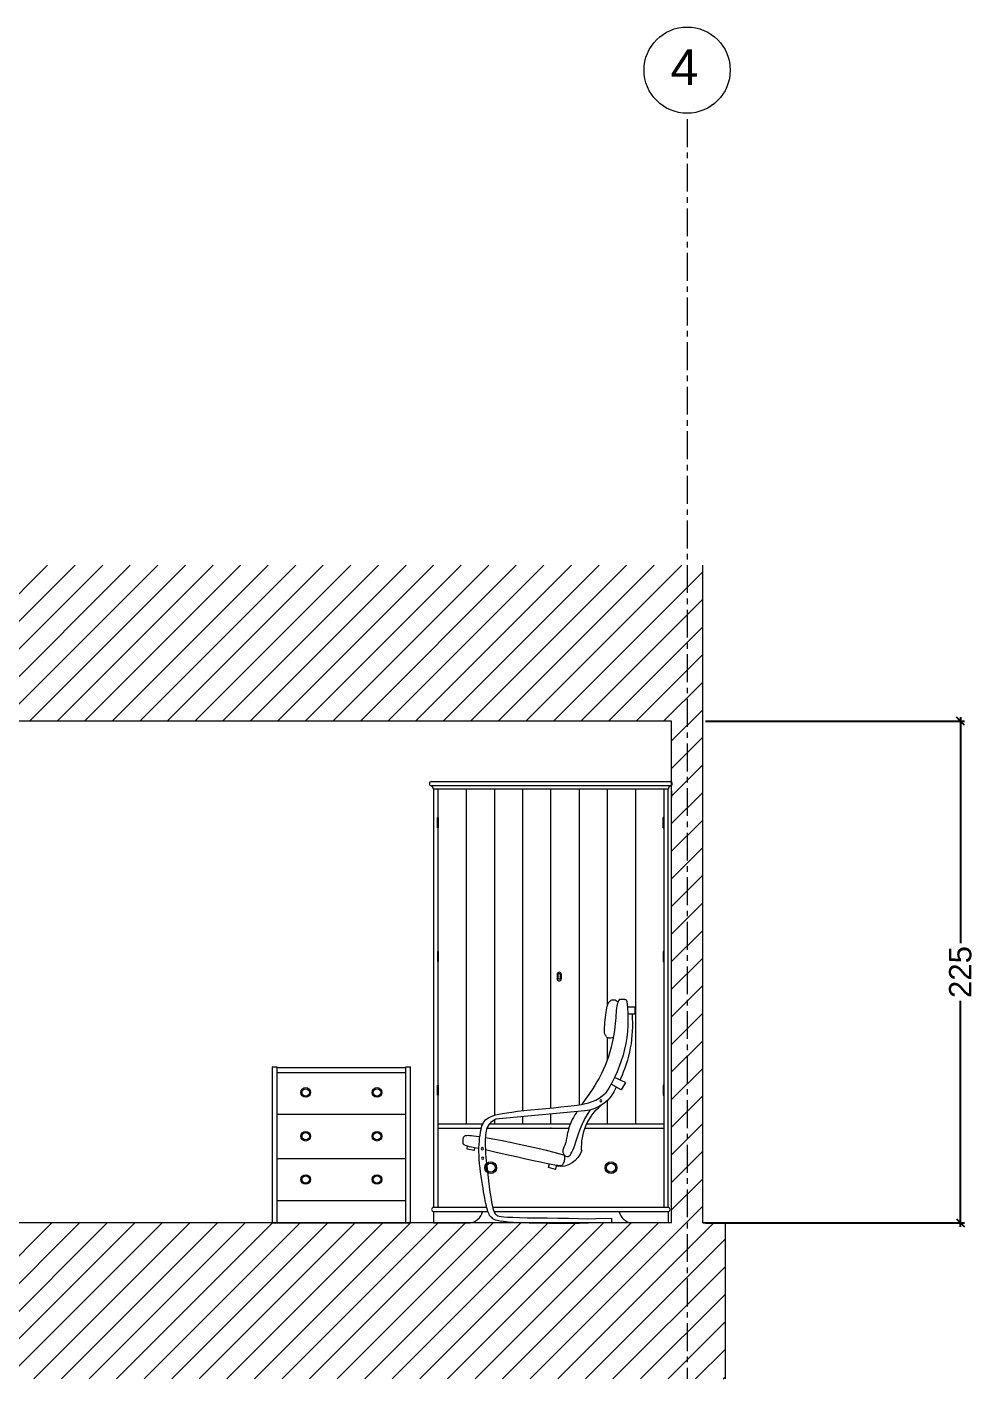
# Model space of a CAD drawing. Header units: centimetres. Extents: x 5667 to 17750, y 274 to 6203.
# Drawn here: x 11273 to 11699, y 5570 to 6176 of the extents above; entities that cross this region are included whole.
import ezdxf

# ---------------------------------------------------------------- set-up
doc = ezdxf.new("R2010")
doc.units = ezdxf.units.CM
doc.header["$MEASUREMENT"] = 0
doc.linetypes.add('CENTERX2', pattern=[4, 2.5, -0.5, 0.5, -0.5])
doc.layers.get('0').update_dxf_attribs({"lineweight": 18})
for name, color, linetype, lineweight in [('A-FURN', 8, 'Continuous', 9), ('A-WALL-FULL', 7, 'Continuous', 20), ('G-ANNO-DIM', 3, 'Continuous', 9)]:
    doc.layers.add(name, color=color, linetype=linetype, lineweight=lineweight)
doc.styles.add('ARIAL', font='arial.ttf')
doc.dimstyles.new('TICK_36', dxfattribs={"dimtxt": 10, "dimasz": 3.6, "dimexe": 1.8, "dimexo": 1.2, "dimgap": 1.8, "dimtad": 0, "dimdec": 0, "dimzin": 0, "dimdsep": 46, "dimtxsty": 'ARIAL', "dimblk": 'OBLIQUE', "dimcen": 1.8, "dimdle": 1.8, "dimclrd": 256, "dimclrt": 256, "dimadec": 0, "dimazin": 0, "dimtfac": 1, "dimtdec": 0, "dimtmove": 1, "dimatfit": 3, "dimldrblk": 'OPEN90', "dimfxl": 1, "dimtolj": 1, "dimtzin": 0, "dimarcsym": 0})

# ---------------------------------------------------------------- blocks, each defined once
blk = doc.blocks.new('A$C36166433')
for p, q in [((-29.03, 43.37), (-26.14, 44.76)), ((-29.03, 43.37), (-27.91, 41.41)), ((-27.91, 41.41), (-25.19, 42.93)), ((-22.84, 39.78), (-23.74, 40.51)), ((-21.97, 39.18), (-22.84, 39.78)), ((-21.09, 38.68), (-21.97, 39.18)), ((-20.16, 38.28), (-21.09, 38.68)), ((-19.15, 37.95), (-20.16, 38.28)), ((-18.02, 37.68), (-19.15, 37.95)), ((-16.74, 37.45), (-18.02, 37.68)), ((-15.27, 37.24), (-16.74, 37.45)), ((-13.59, 37.04), (-15.27, 37.24)), ((-11.74, 36.83), (-13.59, 37.04)), ((-9.77, 36.63), (-11.74, 36.83)), ((-7.74, 36.44), (-9.77, 36.63)), ((-5.71, 36.24), (-7.74, 36.44)), ((-3.72, 36.05), (-5.71, 36.24)), ((-18.15, 35.77), (5.67, 33.59)), ((-1.83, 35.86), (-3.72, 36.05)), ((-0.1, 35.67), (-1.83, 35.86)), ((1.43, 35.48), (-0.1, 35.67)), ((2.76, 35.3), (1.43, 35.48)), ((3.92, 35.1), (2.76, 35.3)), ((4.91, 34.91), (3.92, 35.1)), ((5.77, 34.7), (4.91, 34.91)), ((5.67, 33.59), (6.41, 33.11)), ((6.49, 34.47), (5.77, 34.7)), ((6.41, 33.11), (6.99, 32.64)), ((7.1, 34.23), (6.49, 34.47)), ((6.99, 32.64), (7.43, 32.2)), ((7.62, 33.97), (7.1, 34.23)), ((8.06, 33.69), (7.62, 33.97)), ((8.43, 33.38), (8.06, 33.69)), ((8.73, 33.03), (8.43, 33.38)), ((8.99, 32.65), (8.73, 33.03)), ((9.2, 32.22), (8.99, 32.65)), ((7.43, 32.2), (7.76, 31.76)), ((7.76, 31.76), (7.99, 31.32)), ((7.99, 31.32), (8.15, 30.87)), ((8.15, 30.87), (8.26, 30.4)), ((8.26, 30.4), (8.34, 29.9)), ((8.34, 29.9), (8.41, 29.37)), ((8.41, 29.37), (8.46, 28.78)), ((9.38, 31.75), (9.2, 32.22)), ((9.53, 31.22), (9.38, 31.75)), ((9.67, 30.63), (9.53, 31.22)), ((9.8, 29.98), (9.67, 30.63)), ((9.91, 29.27), (9.8, 29.98)), ((10.01, 28.51), (9.91, 29.27)), ((8.48, 25.56), (8.42, 24.46)), ((8.46, 28.78), (8.5, 28.12)), ((8.51, 26.53), (8.48, 25.56)), ((8.5, 28.12), (8.51, 27.37)), ((8.51, 27.37), (8.51, 26.53)), ((10.09, 27.68), (10.01, 28.51)), ((10.15, 26.8), (10.09, 27.68)), ((10.19, 25.87), (10.15, 26.8)), ((10.19, 24.88), (10.19, 25.87)), ((8.2, 21.81), (8.04, 20.28)), ((8.33, 23.21), (8.2, 21.81)), ((8.42, 24.46), (8.33, 23.21)), ((10.01, 21.66), (10.11, 22.77)), ((10.11, 22.77), (10.17, 23.85)), ((10.17, 23.85), (10.19, 24.88)), ((7.86, 18.69), (7.66, 17.08)), ((8.04, 20.28), (7.86, 18.69)), ((9.44, 17.18), (9.6, 18.28)), ((9.6, 18.28), (9.76, 19.4)), ((9.76, 19.4), (9.89, 20.54)), ((9.89, 20.54), (10.01, 21.66)), ((7.45, 15.51), (7.24, 14.02)), ((7.66, 17.08), (7.45, 15.51)), ((8.94, 14.16), (9.11, 15.11)), ((9.11, 15.11), (9.27, 16.12)), ((9.27, 16.12), (9.44, 17.18)), ((6.83, 11.48), (6.64, 10.53)), ((7.03, 12.66), (6.83, 11.48)), ((7.24, 14.02), (7.03, 12.66)), ((8.2, 10.39), (8.34, 11.02)), ((8.34, 11.02), (8.49, 11.71)), ((8.49, 11.71), (8.64, 12.46)), ((8.64, 12.46), (8.79, 13.28)), ((8.79, 13.28), (8.94, 14.16)), ((-0.62, 7.25), (-2.81, 7.2)), ((1.15, 7.31), (-0.62, 7.25)), ((2.52, 7.38), (1.15, 7.31)), ((3.55, 7.45), (2.52, 7.38)), ((4.29, 7.54), (3.55, 7.45)), ((4.81, 7.64), (4.29, 7.54)), ((5.15, 7.74), (4.81, 7.64)), ((5.38, 7.85), (5.15, 7.74)), ((5.54, 7.97), (5.38, 7.85)), ((5.69, 8.09), (5.54, 7.97)), ((5.84, 8.25), (5.69, 8.09)), ((5.99, 8.47), (5.84, 8.25)), ((6.14, 8.78), (5.99, 8.47)), ((6.3, 9.2), (6.14, 8.78)), ((6.46, 9.78), (6.3, 9.2)), ((6.64, 10.53), (6.46, 9.78)), ((6.7, 7.12), (6.94, 7.33)), ((6.94, 7.33), (7.14, 7.56)), ((7.14, 7.56), (7.33, 7.83)), ((7.33, 7.83), (7.49, 8.13)), ((7.49, 8.13), (7.64, 8.47)), ((7.64, 8.47), (7.78, 8.87)), ((7.78, 8.87), (7.92, 9.31)), ((7.92, 9.31), (8.06, 9.82)), ((8.06, 9.82), (8.2, 10.39)), ((-25.31, 7.07), (-25.31, 5.81)), ((-21.08, 7.01), (-25.31, 7.07)), ((-25.31, 5.81), (-21.21, 5.79)), ((-21.21, 5.79), (-19.16, 5.72)), ((-18.97, 6.93), (-21.08, 7.01)), ((-19.16, 5.72), (-16.75, 5.67)), ((-16.49, 7), (-18.97, 6.93)), ((-16.75, 5.67), (-14.09, 5.65)), ((-13.78, 7.06), (-16.49, 7)), ((-14.09, 5.65), (-11.3, 5.65)), ((-10.94, 7.1), (-13.78, 7.06)), ((-11.3, 5.65), (-8.49, 5.67)), ((-8.08, 7.13), (-10.94, 7.1)), ((-8.49, 5.67), (-5.75, 5.71)), ((-5.34, 7.17), (-8.08, 7.13)), ((-5.75, 5.71), (-3.21, 5.77)), ((-2.81, 7.2), (-5.34, 7.17)), ((-3.21, 5.77), (-0.96, 5.84)), ((-0.96, 5.84), (0.9, 5.93)), ((0.9, 5.93), (2.41, 6.04)), ((2.41, 6.04), (3.59, 6.15)), ((3.59, 6.15), (4.51, 6.28)), ((4.51, 6.28), (5.21, 6.42)), ((5.21, 6.42), (5.74, 6.58)), ((5.74, 6.58), (6.13, 6.74)), ((6.13, 6.74), (6.44, 6.92)), ((6.44, 6.92), (6.7, 7.12))]:
    blk.add_line(p, q)
for points in [[(-28.85, 65.62), (-27.47, 65.59)], [(-27.47, 65.59), (-27.34, 65.48), (-27.2, 65.28), (-27.07, 65.01), (-26.95, 64.66), (-26.83, 64.25), (-26.73, 63.78), (-26.64, 63.26), (-26.56, 62.69), (-26.51, 62.08), (-26.47, 61.43), (-26.43, 60.72), (-26.38, 59.97), (-26.32, 59.15), (-26.24, 58.27), (-26.12, 57.33), (-25.97, 56.3), (-25.76, 55.21), (-25.51, 54.05), (-25.21, 52.84), (-24.87, 51.61), (-24.49, 50.37), (-24.06, 49.13), (-23.6, 47.92), (-23.1, 46.75), (-22.57, 45.63), (-22, 44.56), (-21.42, 43.54), (-20.82, 42.57), (-20.22, 41.64), (-19.62, 40.75), (-19.02, 39.9), (-18.44, 39.07), (-17.88, 38.28), (-17.39, 37.57)], [(-25.83, 55.55), (-25.48, 55.37), (-25.16, 55.28), (-24.87, 55.25), (-24.61, 55.27), (-24.37, 55.35), (-24.17, 55.46), (-23.99, 55.6), (-23.84, 55.76), (-23.71, 55.94), (-23.61, 56.14), (-23.53, 56.37), (-23.47, 56.63), (-23.43, 56.95), (-23.42, 57.31), (-23.42, 57.74), (-23.44, 58.24), (-23.48, 58.82), (-23.53, 59.46), (-23.6, 60.13), (-23.67, 60.82), (-23.76, 61.51), (-23.86, 62.18), (-23.96, 62.79), (-24.07, 63.35), (-24.18, 63.82), (-24.3, 64.21), (-24.42, 64.53), (-24.56, 64.79), (-24.7, 65), (-24.85, 65.16), (-25.01, 65.29), (-25.18, 65.39), (-25.37, 65.47), (-25.57, 65.52), (-25.78, 65.55), (-26.01, 65.53), (-26.25, 65.47), (-26.51, 65.36), (-26.77, 65.19), (-27.05, 64.95)], [(-29.55, 63.65), (-29.55, 63.65), (-31.53, 63.65), (-31.53, 61.68), (-29.68, 61.68)], [(-26.68, 63.51), (-26.68, 63.52)], [(-16.05, 35.58), (-15.91, 35.36), (-15.5, 34.69), (-15.13, 34.06), (-14.81, 33.45), (-14.53, 32.87), (-14.29, 32.31), (-14.09, 31.78), (-13.92, 31.28), (-13.78, 30.79), (-13.66, 30.34), (-13.56, 29.9), (-13.47, 29.49), (-13.4, 29.1), (-13.33, 28.73), (-13.27, 28.38), (-13.2, 28.05), (-13.14, 27.73), (-13.07, 27.43), (-12.99, 27.13), (-12.89, 26.85), (-12.79, 26.57), (-12.67, 26.3), (-12.56, 26.04), (-12.45, 25.78), (-12.36, 25.53), (-12.3, 25.28), (-12.26, 25.03), (-12.27, 24.78), (-12.32, 24.54), (-12.41, 24.31), (-12.54, 24.09), (-12.7, 23.9), (-12.88, 23.75), (-13.08, 23.63), (-13.3, 23.57), (-13.52, 23.56), (-13.74, 23.62), (-13.97, 23.76), (-14.2, 23.98), (-14.44, 24.29), (-14.68, 24.7), (-14.94, 25.23), (-15.2, 25.87), (-15.48, 26.64), (-15.77, 27.54), (-16.09, 28.56), (-16.47, 29.69), (-16.92, 30.9), (-17.46, 32.17), (-18.1, 33.5), (-18.87, 34.85), (-19.68, 36.05)], [(9.97, 28.84), (9.97, 28.84), (10.88, 28.97), (11.63, 29.06), (12.23, 29.11), (12.71, 29.14), (13.11, 29.16), (13.44, 29.15), (13.7, 29.13), (13.9, 29.09), (14.06, 29.03), (14.18, 28.95), (14.27, 28.86), (14.34, 28.75), (14.39, 28.62), (14.44, 28.47), (14.48, 28.32), (14.51, 28.15), (14.53, 27.99), (14.54, 27.82), (14.55, 27.65), (14.55, 27.5), (14.55, 27.35), (14.53, 27.22), (14.5, 27.09), (14.44, 26.97), (14.36, 26.86), (14.24, 26.76), (14.07, 26.66), (13.86, 26.58), (13.59, 26.49), (13.24, 26.4), (12.78, 26.3), (12.17, 26.18), (11.39, 26.02), (10.41, 25.82), (10.19, 25.77)], [(8.47, 25.41), (7.72, 25.24), (5.98, 24.86), (4.02, 24.42), (1.93, 23.95), (-0.22, 23.47), (-2.35, 22.99), (-4.39, 22.54), (-6.25, 22.14), (-7.85, 21.79), (-9.15, 21.53), (-10.15, 21.35), (-10.91, 21.23), (-11.46, 21.19), (-11.84, 21.21), (-12.1, 21.28), (-12.26, 21.41), (-12.39, 21.58), (-12.49, 21.79), (-12.59, 22.04), (-12.68, 22.31), (-12.75, 22.6), (-12.8, 22.9), (-12.82, 23.21), (-12.82, 23.52), (-12.78, 23.81)], [(-12.78, 23.81), (-11.59, 24.21), (-9.91, 24.68), (-7.86, 25.19), (-5.54, 25.74), (-3.09, 26.29), (-0.6, 26.83), (1.8, 27.33), (4, 27.77), (5.9, 28.14), (7.5, 28.43), (8.47, 28.6)], [(11.37, 26.01), (11.51, 25.16), (13.38, 25.51), (13.24, 26.4)], [(-10.35, 20.13), (-10.69, 21.27)], [(-10.35, 20.13), (-8.44, 20.64), (-8.69, 21.62)]]:
    blk.add_lwpolyline(points)
for centre in [(-22.46, 38.47), (9.31, 25.65), (9.22, 23.13)]:
    blk.add_circle(centre, 0.295)
for centre, radius, start, end in [((-28.88, 65.12), 0.502, 86.3923, 181.379), ((3.52, 58.9), 34.43, 175.3648, 205.4972), ((6.1, 60.32), 35.8, 172.3224, 213.5756), ((-17.18, 45.83), 10.09, 201.3538, 264.8456), ((-31.94, 26.06), 14.65, 356.7367, 49.6259), ((-11.46, 27.01), 6.12, 196.9137, 278.108)]:
    blk.add_arc(centre, radius, start, end)
blk = doc.blocks.new('_Oblique')
at = {"color": 0, "linetype": 'ByBlock', "lineweight": -2}
blk.add_line((-0.5, -0.5), (0.5, 0.5), dxfattribs=at)
blk = doc.blocks.new('*D60')
at = {"layer": 'Defpoints', "color": 0, "transparency": 16777216}
for p in [(11576.69, 5864.99), (11692.3, 5864.99), (11576.69, 5639.99)]:
    blk.add_point(p, dxfattribs=at)
at = {"layer": 'G-ANNO-DIM', "color": 0, "lineweight": -2, "transparency": 16777216}
for p, q in [((11577.89, 5864.99), (11694.1, 5864.99)), ((11577.89, 5639.99), (11694.1, 5639.99))]:
    blk.add_line(p, q, dxfattribs=at)
at = {"layer": 'G-ANNO-DIM', "lineweight": -2, "transparency": 16777216}
for p, q in [((11692.3, 5866.79), (11692.3, 5765.46)), ((11692.3, 5638.19), (11692.3, 5739.52))]:
    blk.add_line(p, q, dxfattribs=at)
at = {"layer": 'G-ANNO-DIM', "lineweight": -2, "transparency": 16777216, "xscale": 3.6, "yscale": 3.6, "zscale": 3.6}
for p, rotation in [((11692.3, 5864.99), 90), ((11692.3, 5639.99), 270)]:
    blk.add_blockref('_Oblique', p, dxfattribs=dict(at, rotation=rotation))
at = {"layer": 'G-ANNO-DIM', "transparency": 16777216, "insert": (11692.3, 5752.49), "char_height": 10, "attachment_point": 5, "rotation": 90, "style": 'ARIAL'}
blk.add_mtext('\\A1;225', dxfattribs=at)
blk = doc.blocks.new('_Open90')
at = {"color": 0, "linetype": 'ByBlock', "lineweight": -2}
for p, q in [((0, 0), (-1, 0)), ((-0.5, 0.5), (0, 0)), ((0, 0), (-0.5, -0.5))]:
    blk.add_line(p, q, dxfattribs=at)

msp = doc.modelspace()

# ---------------------------------------------------------------- linework, layer by layer
at = {"layer": 'A-FURN'}
for p, q in [((11454.84, 5837.98), (11562.2, 5837.98)), ((11562.2, 5835.98), (11454.84, 5835.98)), ((11561.2, 5834.48), (11455.84, 5834.48)), ((11455.84, 5834.48), (11455.84, 5646.98)), ((11457.84, 5834.48), (11457.84, 5646.98)), ((11470.51, 5834.48), (11470.51, 5684.48)), ((11483.18, 5834.48), (11483.18, 5688.23)), ((11495.85, 5834.48), (11495.85, 5690.26)), ((11508.52, 5691.51), (11508.52, 5834.48)), ((11521.19, 5834.48), (11521.19, 5692.97)), ((11533.86, 5834.48), (11533.86, 5737.15)), ((11546.53, 5834.48), (11546.53, 5684.48)), ((11561.2, 5834.48), (11559.2, 5834.48)), ((11559.2, 5834.48), (11559.2, 5646.98)), ((11561.2, 5646.98), (11561.2, 5834.48)), ((11562.69, 5833.69), (11562.69, 5830.96)), ((11457.59, 5817.23), (11457.59, 5821.73)), ((11458.09, 5821.73), (11457.59, 5821.73)), ((11458.09, 5817.23), (11458.09, 5821.73)), ((11558.95, 5817.23), (11558.95, 5821.73)), ((11559.45, 5821.73), (11558.95, 5821.73)), ((11559.45, 5817.23), (11559.45, 5821.73)), ((11457.59, 5820.23), (11458.09, 5820.23)), ((11458.09, 5818.73), (11457.59, 5818.73)), ((11457.59, 5817.23), (11458.09, 5817.23)), ((11558.95, 5820.23), (11559.45, 5820.23)), ((11559.45, 5818.73), (11558.95, 5818.73)), ((11558.95, 5817.23), (11559.45, 5817.23)), ((11457.59, 5761.73), (11457.59, 5757.23)), ((11458.09, 5761.73), (11457.59, 5761.73)), ((11457.59, 5760.23), (11458.09, 5760.23)), ((11458.09, 5757.23), (11458.09, 5761.73)), ((11558.95, 5761.73), (11558.95, 5757.23)), ((11559.45, 5761.73), (11558.95, 5761.73)), ((11558.95, 5760.23), (11559.45, 5760.23)), ((11559.45, 5757.23), (11559.45, 5761.73)), ((11458.09, 5758.73), (11457.59, 5758.73)), ((11457.59, 5757.23), (11458.09, 5757.23)), ((11559.45, 5758.73), (11558.95, 5758.73)), ((11558.95, 5757.23), (11559.45, 5757.23)), ((11511.3, 5751.49), (11511.3, 5749.38)), ((11513.23, 5751.49), (11513.23, 5749.38)), ((11533.86, 5723.16), (11533.86, 5713.14)), ((11383.52, 5709.98), (11383.52, 5639.98)), ((11383.52, 5709.98), (11385.52, 5709.98)), ((11385.52, 5709.98), (11385.52, 5639.98)), ((11443.52, 5709.48), (11385.52, 5709.48)), ((11385.52, 5707.48), (11443.52, 5707.48)), ((11443.52, 5639.98), (11443.52, 5709.98)), ((11443.52, 5709.98), (11445.52, 5709.98)), ((11445.52, 5639.98), (11445.52, 5709.98)), ((11457.59, 5697.23), (11457.59, 5701.73)), ((11458.09, 5701.73), (11457.59, 5701.73)), ((11457.59, 5700.23), (11458.09, 5700.23)), ((11458.09, 5697.23), (11458.09, 5701.73)), ((11558.95, 5701.73), (11558.95, 5697.23)), ((11559.45, 5701.73), (11558.95, 5701.73)), ((11558.95, 5700.23), (11559.45, 5700.23)), ((11559.45, 5697.23), (11559.45, 5701.73)), ((11458.09, 5698.73), (11457.59, 5698.73)), ((11457.59, 5697.23), (11458.09, 5697.23)), ((11533.86, 5694.86), (11533.86, 5684.48)), ((11559.45, 5698.73), (11558.95, 5698.73)), ((11558.95, 5697.23), (11559.45, 5697.23)), ((11558.95, 5697.23), (11559.2, 5697.23)), ((11385.52, 5688.69), (11443.52, 5688.69)), ((11495.85, 5687.63), (11495.85, 5684.48)), ((11508.52, 5684.48), (11508.52, 5688.78)), ((11457.84, 5684.48), (11478.05, 5684.48)), ((11457.84, 5682.48), (11477.35, 5682.48)), ((11479.87, 5682.48), (11516.62, 5682.48)), ((11481.17, 5684.48), (11517.33, 5684.48)), ((11483.18, 5686.09), (11483.18, 5684.48)), ((11523.86, 5682.48), (11559.2, 5682.48)), ((11524.7, 5684.48), (11559.2, 5684.48)), ((11385.52, 5668.9), (11443.52, 5668.9)), ((11385.52, 5649.98), (11443.52, 5649.98)), ((11455.84, 5646.98), (11479.77, 5646.98)), ((11455.84, 5644.98), (11455.84, 5640.98)), ((11480.35, 5644.98), (11455.84, 5644.98)), ((11482.44, 5646.98), (11561.2, 5646.98)), ((11561.2, 5644.98), (11483.04, 5644.98)), ((11561.2, 5644.98), (11561.2, 5640.98)), ((11455.58, 5639.98), (11356.96, 5639.98)), ((11383.52, 5639.98), (11445.52, 5639.98)), ((11455.84, 5640.98), (11455.84, 5639.98)), ((11455.84, 5639.98), (11472.26, 5639.98)), ((11559.78, 5639.98), (11461.15, 5639.98)), ((11561.2, 5639.98), (11544.78, 5639.98)), ((11561.2, 5640.98), (11561.2, 5639.98))]:
    msp.add_line(p, q, dxfattribs=at)
msp.add_lwpolyline([(11512.67, 5750.48), (11512.67, 5749.22), (11511.86, 5749.22), (11511.85, 5750.49)], dxfattribs=at)
for centre, radius in [((11398.52, 5698.49), 2.16), ((11398.52, 5698.49), 1.66), ((11430.52, 5698.49), 2.16), ((11430.52, 5698.49), 1.66), ((11398.52, 5678.85), 2.16), ((11398.52, 5678.85), 1.66), ((11430.52, 5678.85), 2.16), ((11430.52, 5678.85), 1.66), ((11481.53, 5664.73), 2.67), ((11481.53, 5664.73), 2.05), ((11535.53, 5664.73), 2.67), ((11535.53, 5664.73), 2.05), ((11398.52, 5659.44), 2.16), ((11398.52, 5659.44), 1.66), ((11430.52, 5659.44), 2.16), ((11430.52, 5659.44), 1.66)]:
    msp.add_circle(centre, radius, dxfattribs=at)
for centre, radius, start, end in [((11455.04, 5836.98), 1.02, 101.1471, 258.8529), ((11453.91, 5834.27), 1.95, 6.08279, 61.29735), ((11563.13, 5834.27), 1.95, 118.70265, 173.91721), ((11562, 5836.98), 1.02, 281.1471, 78.8529), ((11512.26, 5751.41), 0.965, 4.3312, 175.6688), ((11512.26, 5749.45), 0.965, 184.3312, 355.6688), ((11512.26, 5751.05), 0.695, 305.54646, 233.65425), ((11456.04, 5645.98), 1.02, 101.1471, 258.8529), ((11471.43, 5646.52), 6.6, 277.2235, 346.47037), ((11545.61, 5646.52), 6.6, 193.52963, 262.7765), ((11561, 5645.98), 1.02, 281.1471, 78.8529)]:
    msp.add_arc(centre, radius, start, end, dxfattribs=at)
msp.add_point((11508.52, 5682.48), dxfattribs=at)
at = {"layer": 'A-WALL-FULL', "color": 0, "linetype": 'Continuous'}
for p, q in [((11212.67, 5864.99), (11282.67, 5934.99)), ((11225.05, 5864.99), (11295.05, 5934.99)), ((11237.42, 5864.99), (11307.42, 5934.99)), ((11249.79, 5864.99), (11319.79, 5934.99)), ((11262.17, 5864.99), (11332.17, 5934.99)), ((11274.54, 5864.99), (11344.54, 5934.99)), ((11286.92, 5864.99), (11356.92, 5934.99)), ((11299.29, 5864.99), (11369.29, 5934.99)), ((11311.67, 5864.99), (11381.67, 5934.99)), ((11324.04, 5864.99), (11394.04, 5934.99)), ((11336.41, 5864.99), (11406.41, 5934.99)), ((11348.79, 5864.99), (11418.79, 5934.99)), ((11361.16, 5864.99), (11431.16, 5934.99)), ((11373.54, 5864.99), (11443.54, 5934.99)), ((11385.91, 5864.99), (11455.91, 5934.99)), ((11398.29, 5864.99), (11468.29, 5934.99)), ((11410.66, 5864.99), (11480.66, 5934.99)), ((11423.04, 5864.99), (11493.04, 5934.99)), ((11435.41, 5864.99), (11505.41, 5934.99)), ((11447.78, 5864.99), (11517.78, 5934.99)), ((11460.16, 5864.99), (11530.16, 5934.99)), ((11472.53, 5864.99), (11542.53, 5934.99)), ((11484.91, 5864.99), (11554.91, 5934.99)), ((11497.28, 5864.99), (11567.28, 5934.99)), ((11509.66, 5864.99), (11576.69, 5932.02)), ((11522.03, 5864.99), (11576.69, 5919.65)), ((11534.4, 5864.99), (11576.69, 5907.28)), ((11546.78, 5864.99), (11576.69, 5894.9)), ((11559.15, 5864.99), (11576.69, 5882.53)), ((11562.69, 5856.15), (11576.69, 5870.15)), ((11562.69, 5843.78), (11576.69, 5857.78)), ((11562.69, 5831.4), (11576.69, 5845.4)), ((11562.69, 5819.03), (11576.69, 5833.03)), ((11562.69, 5806.65), (11576.69, 5820.65)), ((11562.69, 5794.28), (11576.69, 5808.28)), ((11562.69, 5781.91), (11576.69, 5795.91)), ((11562.69, 5769.53), (11576.69, 5783.53)), ((11562.69, 5757.16), (11576.69, 5771.16)), ((11562.69, 5744.78), (11576.69, 5758.78)), ((11562.69, 5732.41), (11576.69, 5746.41)), ((11562.69, 5720.03), (11576.69, 5734.03)), ((11562.69, 5707.66), (11576.69, 5721.66)), ((11562.69, 5695.29), (11576.69, 5709.29)), ((11562.69, 5682.91), (11576.69, 5696.91)), ((11562.69, 5670.54), (11576.69, 5684.54)), ((11562.69, 5658.16), (11576.69, 5672.16)), ((11562.69, 5645.79), (11576.69, 5659.79)), ((11499.27, 5569.99), (11576.69, 5647.41)), ((11214.66, 5569.99), (11284.66, 5639.99)), ((11227.03, 5569.99), (11297.03, 5639.99)), ((11239.4, 5569.99), (11309.4, 5639.99)), ((11251.78, 5569.99), (11321.78, 5639.99)), ((11264.15, 5569.99), (11334.15, 5639.99)), ((11276.53, 5569.99), (11346.53, 5639.99)), ((11288.9, 5569.99), (11358.9, 5639.99)), ((11301.28, 5569.99), (11371.28, 5639.99)), ((11313.65, 5569.99), (11383.65, 5639.99)), ((11326.03, 5569.99), (11396.03, 5639.99)), ((11338.4, 5569.99), (11408.4, 5639.99)), ((11350.77, 5569.99), (11420.77, 5639.99)), ((11363.15, 5569.99), (11433.15, 5639.99)), ((11375.52, 5569.99), (11445.52, 5639.99)), ((11387.9, 5569.99), (11457.9, 5639.99)), ((11400.27, 5569.99), (11470.27, 5639.99)), ((11412.65, 5569.99), (11482.65, 5639.99)), ((11425.02, 5569.99), (11495.02, 5639.99)), ((11437.39, 5569.99), (11507.39, 5639.99)), ((11449.77, 5569.99), (11519.77, 5639.99)), ((11462.14, 5569.99), (11532.14, 5639.99)), ((11474.52, 5569.99), (11544.52, 5639.99)), ((11486.89, 5569.99), (11556.89, 5639.99)), ((11511.64, 5569.99), (11581.64, 5639.99)), ((11524.02, 5569.99), (11586.69, 5632.66)), ((11536.39, 5569.99), (11586.69, 5620.29)), ((11548.76, 5569.99), (11586.69, 5607.92)), ((11561.14, 5569.99), (11586.69, 5595.54)), ((11573.51, 5569.99), (11586.69, 5583.17)), ((11585.89, 5569.99), (11586.69, 5570.79))]:
    msp.add_line(p, q, dxfattribs=at)
at = {"layer": 'A-WALL-FULL'}
for p, q in [((11576.69, 5864.99), (11576.69, 5934.99)), ((11562.69, 5864.99), (10985.69, 5864.99)), ((11562.69, 5639.99), (11562.69, 5864.99)), ((11576.69, 5639.99), (11576.69, 5864.99)), ((11562.69, 5639.99), (10985.69, 5639.99)), ((11576.69, 5639.99), (11586.69, 5639.99)), ((11586.69, 5639.99), (11586.69, 5569.99))]:
    msp.add_line(p, q, dxfattribs=at)
at = {"layer": 'G-ANNO-DIM', "linetype": 'CENTERX2', "ltscale": 5}
msp.add_line((11569.69, 6134.99), (11569.69, 5569.99), dxfattribs=at)
at = {"layer": 'G-ANNO-DIM'}
msp.add_line((11634.65, 5639.99), (11576.69, 5639.99), dxfattribs=at)
msp.add_circle((11569.69, 6156.98), 19.33, dxfattribs=at)

# ---------------------------------------------------------------- block references
at = {"layer": 'A-FURN', "xscale": -1.675535178295654, "yscale": 1.675535178295654, "zscale": 1.675535178295654, "rotation": 359.9999999999998}
msp.add_blockref('A$C36166433', (11493.35, 5630.25), dxfattribs=at)

# ---------------------------------------------------------------- texts
at = {"layer": 'G-ANNO-DIM', "linetype": 'CENTERX2', "ltscale": 5, "style": 'ARIAL'}
msp.add_attdef('4', (11562.27, 6150.38), '', height=16, dxfattribs=at)

# ---------------------------------------------------------------- dimensions: what is measured, and where the dimension line sits
at = {"layer": 'G-ANNO-DIM'}
dim = msp.add_linear_dim(base=(11692.3, 5864.99), p1=(11576.69, 5639.99), p2=(11576.69, 5864.99), angle=90, dimstyle='TICK_36', dxfattribs=at)
dim.commit()
dim.dimension.update_dxf_attribs({"geometry": '*D60', "text_midpoint": (11692.3, 5752.49)})

doc.saveas('drawing.dxf')
